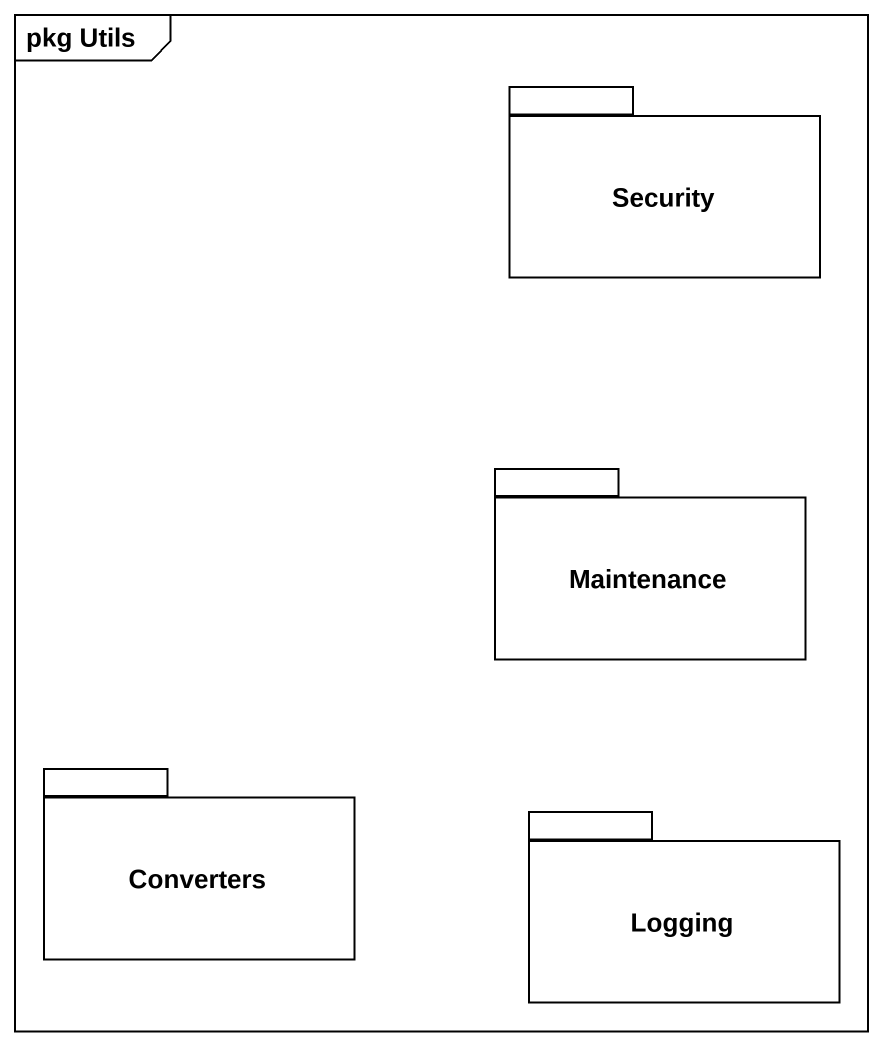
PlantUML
@startuml
mainframe pkg Utils
package Security {
}
package Maintenance {
}
package Converters {
}
package Logging {
}
@enduml
